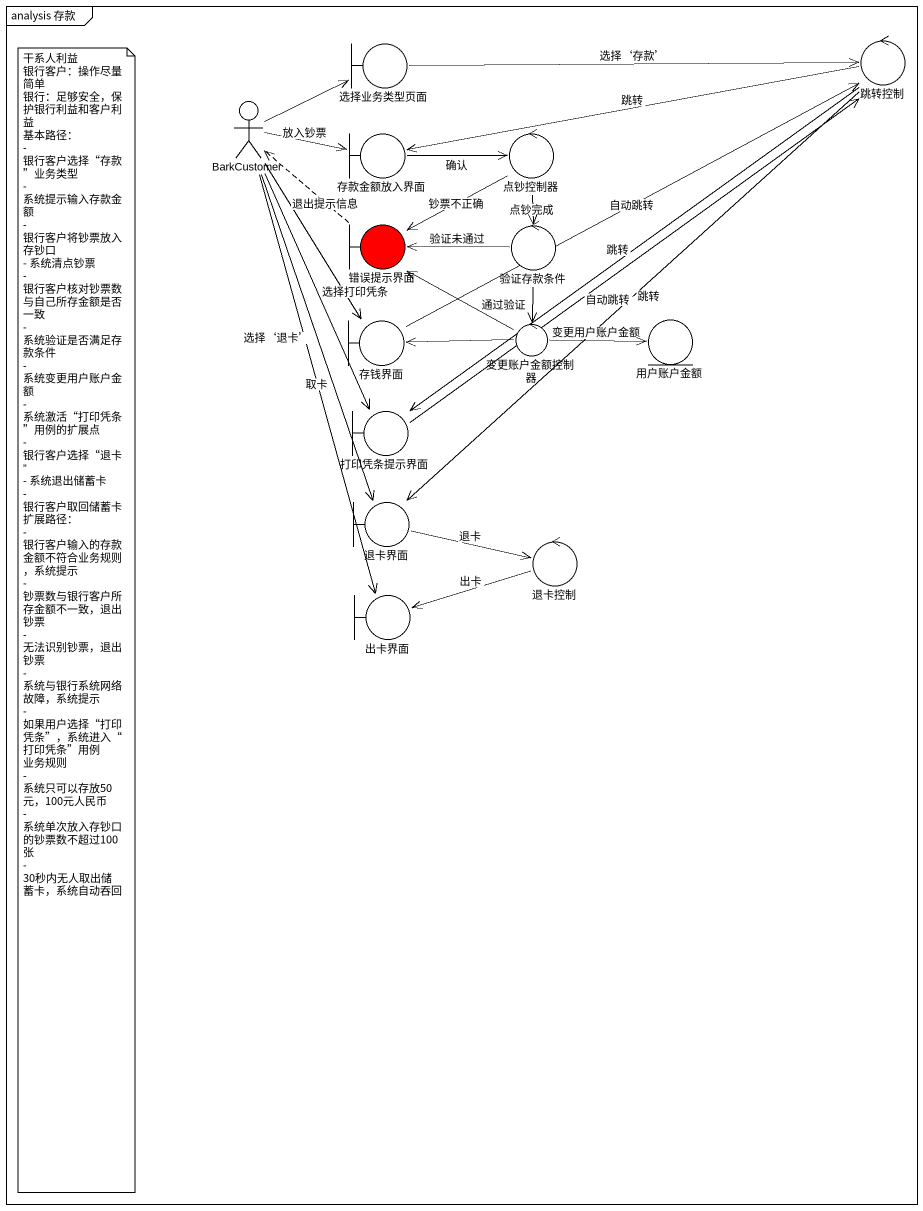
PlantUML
@startuml
mainframe analysis 存款
boundary 选择业务类型页面
control 跳转控制
actor BarkCustomer
boundary 存款金额放入界面
control 点钞控制器
boundary 错误提示界面 #FF0000
control 验证存款条件
boundary 存钱界面
control 变更账户金额控制器
entity 用户账户金额
boundary 打印凭条提示界面
boundary 退卡界面
control 退卡控制
boundary 出卡界面
选择业务类型页面 -right-> 跳转控制 : 选择‘存款’
跳转控制 -left-> 存款金额放入界面 : 跳转
跳转控制 --> 打印凭条提示界面 : 跳转
跳转控制 --> 退卡界面 : 跳转
BarkCustomer -right-> 选择业务类型页面
BarkCustomer -right-> 存款金额放入界面 : 放入钞票
BarkCustomer --> 存钱界面
BarkCustomer --> 打印凭条提示界面 : 选择打印凭条
BarkCustomer --> 退卡界面 : 选择‘退卡’
BarkCustomer --> 出卡界面 : 取卡
存款金额放入界面 -right-> 点钞控制器 : 确认
点钞控制器 --> 错误提示界面 : 钞票不正确
点钞控制器 --> 验证存款条件 : 点钞完成
错误提示界面 .up.> BarkCustomer : 退出提示信息
验证存款条件 -left-> 错误提示界面 : 验证未通过
验证存款条件 --> 变更账户金额控制器 : 通过验证
存钱界面 -right-> 跳转控制 : 自动跳转
变更账户金额控制器 -up-> 错误提示界面
变更账户金额控制器 -left-> 存钱界面
变更账户金额控制器 -right-> 用户账户金额 : 变更用户账户金额
打印凭条提示界面 -up-> 跳转控制 : 自动跳转
退卡界面 -right-> 退卡控制 : 退卡
退卡控制 -left-> 出卡界面 : 出卡
note as N1
  干系人利益
  银行客户：操作尽量简单
  银行：足够安全，保护银行利益和客户利益
  基本路径：
  - 银行客户选择“存款”业务类型
  - 系统提示输入存款金额
  - 银行客户将钞票放入存钞口
  - 系统清点钞票
  - 银行客户核对钞票数与自己所存金额是否一致
  - 系统验证是否满足存款条件
  - 系统变更用户账户金额
  - 系统激活“打印凭条”用例的扩展点
  - 银行客户选择“退卡”
  - 系统退出储蓄卡
  - 银行客户取回储蓄卡
  扩展路径：
  - 银行客户输入的存款金额不符合业务规则，系统提示
  - 钞票数与银行客户所存金额不一致，退出钞票
  - 无法识别钞票，退出钞票
  - 系统与银行系统网络故障，系统提示
  - 如果用户选择“打印凭条”，系统进入“打印凭条”用例
  业务规则
  - 系统只可以存放50元，100元人民币
  - 系统单次放入存钞口的钞票数不超过100张
  - 30秒内无人取出储蓄卡，系统自动吞回
end note
@enduml
